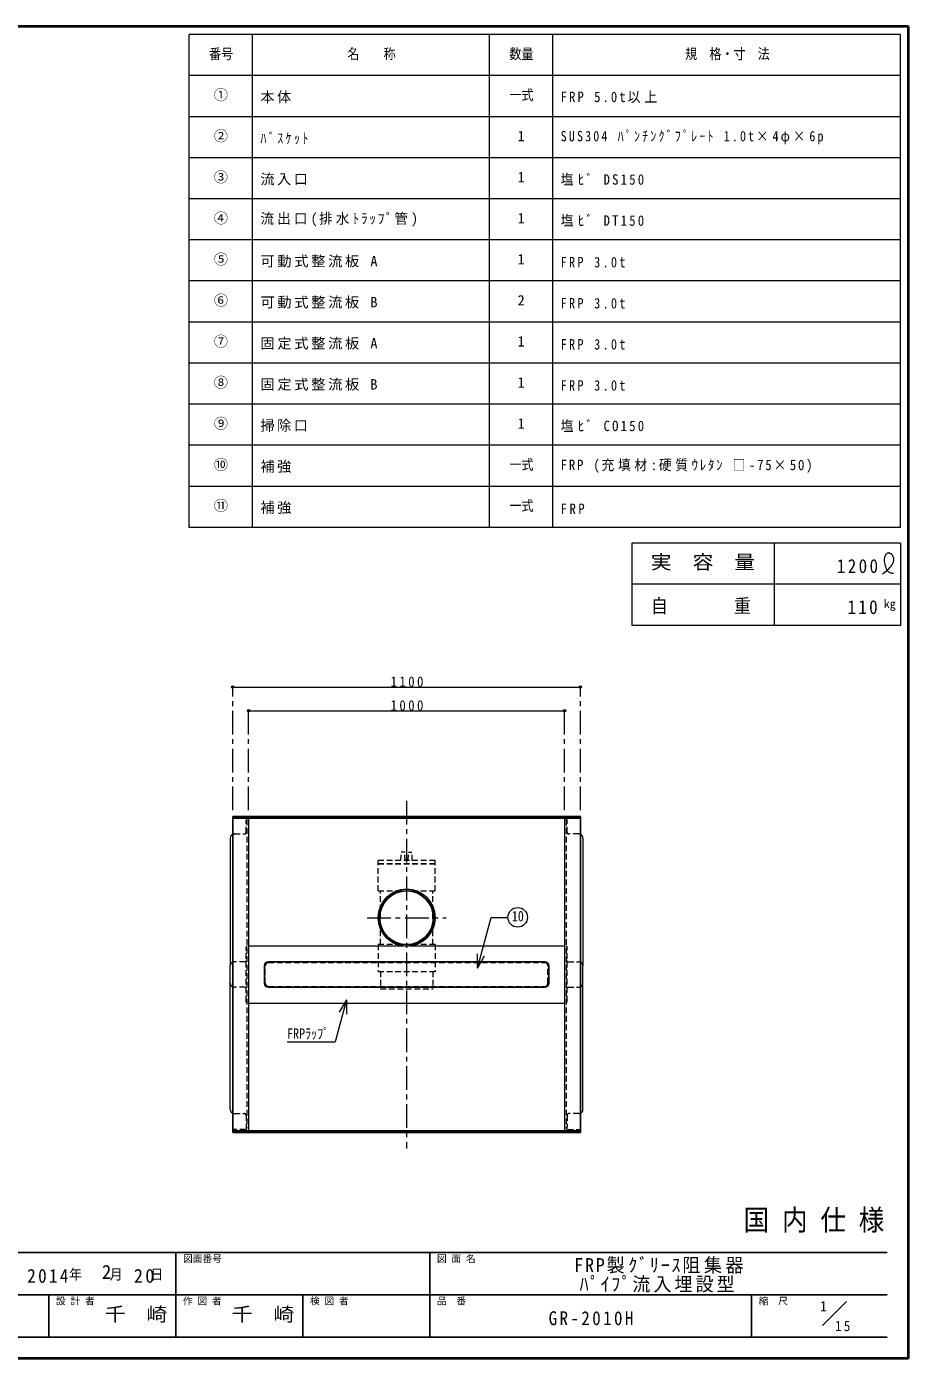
# Model space of a CAD drawing. Units: millimetres at full size, sheet at 1:15; details may follow other scales. Extents: x -3100 to 2975, y -2083 to 2132.
# Drawn here: x 185 to 2975, y -2083 to 2132 of the extents above; entities that cross this region are included whole.
import ezdxf
from ezdxf.enums import TextEntityAlignment as Align

# ---------------------------------------------------------------- set-up
doc = ezdxf.new("R2010")
doc.units = ezdxf.units.MM
doc.header["$LTSCALE"] = 15
doc.header["$PDMODE"] = 32
doc.header["$PDSIZE"] = 7.5
doc.linetypes.add('CHAIN1', pattern=[8, 5, -1, 1, -1])
doc.linetypes.add('DASHED1', pattern=[1.8, 1.2, -0.6])
doc.layers.add('0-0____1', color=7, linetype='Continuous', lineweight=18)
doc.layers.add('0-1____2', color=7, linetype='Continuous')
doc.layers.add('0-E_寸法', color=7, linetype='Continuous')
doc.styles.add('ＭＳ ゴシック', font='')
doc.styles.get('ＭＳ ゴシック').set_extended_font_data('MS Gothic')

msp = doc.modelspace()

# ---------------------------------------------------------------- linework, layer by layer
at = {"layer": '0-0____1', "color": 1, "lineweight": 40}
for p, q in [((2975.06, 2132.48), (-3099.94, 2132.48)), ((2975.06, -2082.52), (2975.06, 2132.48)), ((2975.06, -2082.52), (-3099.94, -2082.52))]:
    msp.add_line(p, q, dxfattribs=at)
at = {"layer": '0-0____1', "color": 3}
for p, q in [((2950.06, 2107.48), (700.06, 2107.48)), ((900.06, 547.48), (900.06, 2107.48)), ((1650.06, 547.48), (1650.06, 2107.48)), ((1850.06, 547.48), (1850.06, 2107.48)), ((2950.06, 547.48), (2950.06, 2107.48)), ((2950.06, 1977.48), (700.06, 1977.48)), ((2950.06, 1847.48), (700.06, 1847.48)), ((2950.06, 1717.48), (700.06, 1717.48)), ((2950.06, 1587.48), (700.06, 1587.48)), ((2950.06, 1457.48), (700.06, 1457.48)), ((2950.06, 1327.48), (700.06, 1327.48)), ((2950.06, 1197.48), (700.06, 1197.48)), ((2950.06, 1067.48), (700.06, 1067.48)), ((2950.06, 937.48), (700.06, 937.48)), ((2950.06, 807.48), (700.06, 807.48)), ((2950.06, 677.48), (700.06, 677.48)), ((2950.06, 497.48), (2100.06, 497.48)), ((2100.06, 497.48), (2100.06, 237.48)), ((2550.06, 497.48), (2550.06, 237.48)), ((2950.06, 497.48), (2950.06, 237.48)), ((2950.06, 367.48), (2100.06, 367.48)), ((2950.06, 237.48), (2100.06, 237.48))]:
    msp.add_line(p, q, dxfattribs=at)
at = {"layer": '0-0____1', "color": 4, "lineweight": 9}
for p, q in [((837.56, 42.14), (1937.56, 42.14)), ((887.56, -32.86), (1887.56, -32.86)), ((829.56, -435.86), (829.56, -840.11)), ((1945.56, -435.86), (1945.56, -840.11)), ((887.56, -777.11), (1375.97, -777.11)), ((1399.15, -777.11), (1887.56, -777.11)), ((829.56, -1294.86), (829.56, -895.11)), ((1945.56, -1294.86), (1945.56, -895.11)), ((887.56, -958.11), (1887.56, -958.11))]:
    msp.add_line(p, q, dxfattribs=at)
at = {"layer": '0-0____1', "color": 4, "linetype": 'CHAIN1', "lineweight": 9}
for p, q in [((837.56, -347.86), (837.56, 42.14)), ((1937.56, -347.86), (1937.56, 42.14)), ((887.56, -347.86), (887.56, -32.86)), ((1887.56, -347.86), (1887.56, -32.86)), ((1387.56, -317.86), (1387.56, -1417.86)), ((1262.56, -687.86), (1512.56, -687.86))]:
    msp.add_line(p, q, dxfattribs=at)
at = {"layer": '0-0____1', "color": 5, "lineweight": 25}
for p, q in [((837.56, -367.86), (1937.56, -367.86)), ((837.56, -367.86), (837.56, -1367.86)), ((837.56, -372.86), (1937.56, -372.86)), ((1937.56, -367.86), (1937.56, -1367.86)), ((937.56, -840.11), (937.56, -895.11)), ((950.56, -827.11), (1824.56, -827.11)), ((1837.56, -840.11), (1837.56, -895.11)), ((950.56, -908.11), (1824.56, -908.11)), ((1937.56, -1362.86), (837.56, -1362.86)), ((1937.56, -1367.86), (837.56, -1367.86))]:
    msp.add_line(p, q, dxfattribs=at)
at = {"layer": '0-0____1', "color": 4, "linetype": 'DASHED1', "lineweight": 9}
for p, q in [((882.14, -375.86), (879.56, -379.93)), ((882.56, -377.86), (882.56, -1352.86)), ((1892.56, -377.86), (1892.56, -1352.86)), ((1892.98, -375.86), (1895.56, -379.93)), ((879.56, -417.86), (879.56, -379.93)), ((1895.56, -417.86), (1895.56, -379.93)), ((842.56, -422.86), (874.56, -422.86)), ((1932.56, -422.86), (1900.56, -422.86)), ((882.56, -777.11), (879.56, -782.11)), ((879.56, -953.11), (879.56, -782.11)), ((1892.56, -777.11), (1895.56, -782.11)), ((876.56, -827.11), (842.56, -827.11)), ((1898.56, -827.11), (1932.56, -827.11)), ((876.56, -908.11), (842.56, -908.11)), ((1898.56, -908.11), (1932.56, -908.11)), ((882.56, -958.11), (879.56, -953.11)), ((842.56, -1307.86), (874.56, -1307.86)), ((879.56, -1312.86), (879.56, -1350.79)), ((1895.56, -1312.86), (1895.56, -1350.79)), ((1932.56, -1307.86), (1900.56, -1307.86)), ((877.56, -1357.86), (837.56, -1357.86)), ((882.14, -1354.87), (879.56, -1350.79)), ((1892.98, -1354.87), (1895.56, -1350.79)), ((1897.56, -1357.86), (1937.56, -1357.86))]:
    msp.add_line(p, q, dxfattribs=at)
at = {"layer": '0-0____1'}
for p, q in [((887.56, -367.86), (887.56, -1362.86)), ((1887.56, -367.86), (1887.56, -1362.86)), ((829.56, -895.11), (829.56, -840.11)), ((1611.82, -847.04), (1611.82, -802.04)), ((1611.82, -847.04), (1634.32, -808.06)), ((1945.56, -895.11), (1945.56, -840.11)), ((1197.11, -947.62), (1161.36, -1081.03)), ((1197.11, -947.62), (1174.61, -986.59)), ((1197.11, -947.62), (1197.11, -992.62)), ((1009.18, -1081.03), (1161.36, -1081.03)), ((2703.23, -1978.28), (2778.99, -1902.52))]:
    msp.add_line(p, q, dxfattribs=at)
at = {"layer": '0-0____1', "linetype": 'DASHED1'}
for p, q in [((1369.56, -506.86), (1370.56, -480.86)), ((1381.56, -480.86), (1370.56, -480.86)), ((1382.56, -506.86), (1381.56, -480.86)), ((1405.56, -506.86), (1404.56, -480.86)), ((1297.56, -516.86), (1297.56, -506.86)), ((1477.56, -506.86), (1297.56, -506.86)), ((1477.56, -516.86), (1297.56, -516.86)), ((1477.56, -517.86), (1297.56, -517.86)), ((1297.56, -602.86), (1297.56, -517.86)), ((1477.56, -516.86), (1477.56, -506.86)), ((1304.56, -772.86), (1304.56, -602.86)), ((1470.56, -772.86), (1470.56, -602.86)), ((1297.56, -772.86), (1297.56, -857.86)), ((1477.56, -772.86), (1297.56, -772.86)), ((1477.56, -772.86), (1477.56, -857.86)), ((940.56, -895.11), (940.56, -840.11)), ((950.56, -830.11), (1824.56, -830.11)), ((1834.56, -895.11), (1834.56, -840.11)), ((1297.56, -857.86), (1477.56, -857.86)), ((1470.56, -857.86), (1470.56, -912.86)), ((950.56, -905.11), (1824.56, -905.11))]:
    msp.add_line(p, q, dxfattribs=at)
at = {"layer": '0-0____1', "color": 6, "lineweight": 25}
for p, q in [((-3032.44, -1747.16), (2907.56, -1747.16)), ((657.56, -1747.16), (657.56, -2015.02)), ((1461.13, -2015.02), (1461.13, -1747.16)), ((2907.56, -1881.09), (-146.01, -1881.09)), ((255.77, -2015.02), (255.77, -1881.09)), ((1059.35, -2015.02), (1059.35, -1881.09)), ((2478.99, -2015.02), (2478.99, -1881.09)), ((2907.56, -2015.02), (-3032.44, -2015.02))]:
    msp.add_line(p, q, dxfattribs=at)
at = {"layer": '0-0____1', "color": 3}
msp.add_lwpolyline([(2950.06, 547.48), (700.06, 547.48), (700.06, 2107.48)], dxfattribs=at)
at = {"layer": '0-0____1', "color": 4, "lineweight": 9}
for points in [[(2893.55, 401.05), (2896.11, 402.85), (2900.51, 405.99), (2904.83, 409.25), (2909.03, 412.68), (2913.07, 416.35), (2916.91, 420.34), (2919.03, 422.82), (2920.78, 425.08), (2923.56, 429.19), (2925.91, 433.53), (2927.7, 438.05), (2928.79, 442.69), (2929.04, 447.4), (2928.75, 450.14), (2928.4, 451.84), (2927.47, 454.71), (2926.16, 457.45), (2924.49, 459.98), (2922.46, 462.22), (2920.09, 464.08), (2918.56, 464.96), (2917.85, 465.3), (2916.59, 465.8), (2915.29, 466.18), (2913.98, 466.43), (2912.68, 466.53), (2911.41, 466.47), (2910.69, 466.35), (2909.25, 465.92), (2906.96, 464.62), (2904.95, 462.75), (2903.21, 460.43), (2901.75, 457.81), (2900.58, 455.02), (2900.04, 453.39), (2899.43, 451.06), (2898.81, 447.13), (2898.68, 443.25), (2898.96, 439.4)], [(2898.96, 439.4), (2899.55, 435.53), (2900.4, 431.61), (2900.96, 429.3), (2901.62, 426.81), (2902.89, 422.5), (2904.41, 418.31), (2906.25, 414.39), (2908.48, 410.9), (2911.19, 407.98), (2913.01, 406.61), (2914.18, 405.91), (2916.36, 404.92), (2918.7, 404.15), (2921.16, 403.54), (2923.71, 403.06), (2926.31, 402.66), (2927.83, 402.44)]]:
    msp.add_lwpolyline(points, dxfattribs=at)
at = {"layer": '0-0____1', "linetype": 'DASHED1'}
for points in [[(1392.56, -506.86), (1393.56, -480.86), (1404.56, -480.86)], [(1297.56, -602.86), (1477.56, -602.86), (1477.56, -517.86)], [(1304.56, -857.86), (1304.56, -912.86), (1470.56, -912.86)]]:
    msp.add_lwpolyline(points, dxfattribs=at)
at = {"layer": '0-0____1'}
msp.add_lwpolyline([(1611.82, -847.04), (1654.8, -686.64), (1708.1, -686.64)], dxfattribs=at)
at = {"layer": '0-0____1', "color": 4, "linetype": 'DASHED1', "lineweight": 9}
msp.add_lwpolyline([(1892.56, -958.11), (1895.56, -953.11), (1895.56, -782.11)], dxfattribs=at)
at = {"layer": '0-0____1', "color": 5, "lineweight": 25}
for radius in [90, 85]:
    msp.add_circle((1387.56, -687.86), radius, dxfattribs=at)
at = {"layer": '0-0____1'}
msp.add_circle((1739.1, -686.64), 31, dxfattribs=at)
at = {"layer": '0-0____1', "color": 4, "linetype": 'DASHED1', "lineweight": 9}
for centre, radius, start, end in [((877.56, -377.86), 5, 0, 90), ((1897.56, -377.86), 5, 90, 180), ((874.56, -417.86), 5, 270, 0), ((1900.56, -417.86), 5, 180, 270), ((842.56, -435.86), 13, 90, 112.61986), ((1932.56, -435.86), 13, 67.38014, 90), ((842.56, -840.11), 13, 90, 112.61986), ((876.56, -824.11), 3, 270, 0), ((1898.56, -824.11), 3, 180, 270), ((1932.56, -840.11), 13, 67.38014, 90), ((842.56, -895.11), 13, 247.38014, 270), ((876.56, -911.11), 3, 0, 90), ((1898.56, -911.11), 3, 90, 180), ((1932.56, -895.11), 13, 270, 292.61986), ((842.56, -1294.86), 13, 247.38014, 270), ((874.56, -1312.86), 5, 0, 90), ((1900.56, -1312.86), 5, 90, 180), ((1932.56, -1294.86), 13, 270, 292.61986), ((877.56, -1352.86), 5, 270, 0), ((1897.56, -1352.86), 5, 180, 270)]:
    msp.add_arc(centre, radius, start, end, dxfattribs=at)
at = {"layer": '0-0____1', "color": 4, "lineweight": 9}
for centre, start, end in [((842.56, -435.86), 112.61986, 180), ((1932.56, -435.86), 0, 67.38014), ((842.56, -1294.86), 180, 247.38014), ((1932.56, -1294.86), 292.61986, 0)]:
    msp.add_arc(centre, 13, start, end, dxfattribs=at)
at = {"layer": '0-0____1'}
for centre, start, end in [((842.56, -840.11), 112.61986, 180), ((1932.56, -840.11), 0, 67.38014), ((842.56, -895.11), 180, 247.38014), ((1932.56, -895.11), 292.61986, 0)]:
    msp.add_arc(centre, 13, start, end, dxfattribs=at)
at = {"layer": '0-0____1', "color": 5, "lineweight": 25}
for centre, start, end in [((950.56, -840.11), 90, 180), ((1824.56, -840.11), 0, 90), ((950.56, -895.11), 180, 270), ((1824.56, -895.11), 270, 0)]:
    msp.add_arc(centre, 13, start, end, dxfattribs=at)
at = {"layer": '0-0____1', "linetype": 'DASHED1'}
for centre, start, end in [((950.56, -840.11), 90, 180), ((1824.56, -840.11), 0, 90), ((950.56, -895.11), 180, 270), ((1824.56, -895.11), 270, 0)]:
    msp.add_arc(centre, 10, start, end, dxfattribs=at)
at = {"layer": '0-0____1', "color": 4}
for p in [(837.56, 42.14), (1937.56, 42.14), (887.56, -32.86), (1887.56, -32.86)]:
    msp.add_point(p, dxfattribs=at)

# ---------------------------------------------------------------- texts
at = {"layer": '0-0____1', "style": 'ＭＳ ゴシック'}
for s, height, width, p in [('番号', 32.99, 0.85, (762.56, 2019.98)), ('名\u3000\u3000称', 32.99, 0.85, (1200.06, 2019.98)), ('数量', 32.99, 0.85, (1712.56, 2019.98)), ('規\u3000格・寸\u3000法', 32.99, 0.85, (2268.81, 2019.98)), ('一式', 32.99, 0.85, (1712.56, 1889.98)), ('一式', 32.99, 0.85, (1712.56, 719.98)), ('一式', 32.99, 0.85, (1712.56, 589.98)), ('10', 32.99, 0.85, (1720.35, -709.14)), ('国 内 仕 様', 65.98, 0.9, (2453.81, -1697.16)), ('千\u3000崎', 43.99, 1.1, (432.56, -1978.05)), ('千\u3000崎', 43.99, 1.1, (834.35, -1978.05))]:
    msp.add_text(s, height=height, dxfattribs=dict(at, width=width)).set_placement(p, align=Align.BOTTOM_LEFT)
for s, height, p in [('①', 32.99, (777.56, 1889.98)), ('②', 32.99, (777.56, 1759.98)), ('1', 32.99, (1738.81, 1759.98)), ('③', 32.99, (777.56, 1629.98)), ('1', 32.99, (1738.81, 1629.98)), ('④', 32.99, (777.56, 1499.98)), ('1', 32.99, (1738.81, 1499.98)), ('⑤', 32.99, (777.56, 1369.98)), ('1', 32.99, (1738.81, 1369.98)), ('⑥', 32.99, (777.56, 1239.98)), ('2', 32.99, (1738.81, 1239.98)), ('⑦', 32.99, (777.56, 1109.98)), ('1', 32.99, (1738.81, 1109.98)), ('⑧', 32.99, (777.56, 979.98)), ('1', 32.99, (1738.81, 979.98)), ('⑨', 32.99, (777.56, 849.98)), ('1', 32.99, (1738.81, 849.98)), ('⑩', 32.99, (777.56, 719.98)), ('⑪', 32.99, (777.56, 589.98)), ('図面番号', 21.99, (680.06, -1784.66)), ('図 面 名', 21.99, (1483.63, -1784.66)), ('2', 43.99, (423.56, -1844.12)), ('設 計 者', 21.99, (278.27, -1918.59)), ('作 図 者', 21.99, (680.06, -1918.59)), ('検 図 者', 21.99, (1081.85, -1918.59)), ('品\u3000番', 21.99, (1483.63, -1918.59)), ('縮\u3000尺', 21.99, (2501.49, -1918.59)), ('1', 32.99, (2695.61, -1943.8))]:
    msp.add_text(s, height=height, dxfattribs=at).set_placement(p, align=Align.BOTTOM_LEFT)
at = {"layer": '0-0____1', "attachment_point": 7, "style": 'ＭＳ ゴシック'}
for s, insert, char_height in [('\\T1.17;本体', (925.06, 1889.98), 32.99), ('\\T1.31;\\W0.9;FRP\\~5.0t以上', (1875.06, 1889.98), 32.99), ('\\T1.39;\\W0.85;ﾊﾞｽｹｯﾄ', (925.06, 1759.98), 32.99), ('\\T1.35;\\W0.85;SUS304\\~ﾊﾟﾝﾁﾝｸﾞﾌﾟﾚｰﾄ\\~1.0t×4φ×6p', (1875.06, 1759.98), 32.99), ('\\T1.17;流入口', (925.06, 1629.98), 32.99), ('\\T1.34;\\W0.9;塩ﾋﾞ\\~DS150', (1875.06, 1629.98), 32.99), ('\\T1.24;\\W0.95;流出口(排水ﾄﾗｯﾌﾟ管)', (925.06, 1499.98), 32.99), ('\\T1.34;\\W0.9;塩ﾋﾞ\\~DT150', (1875.06, 1499.98), 32.99), ('\\T1.19;可動式整流板\\~A', (925.06, 1369.98), 32.99), ('\\T1.39;\\W0.85;FRP\\~3.0t', (1875.06, 1369.98), 32.99), ('\\T1.19;可動式整流板\\~B', (925.06, 1239.98), 32.99), ('\\T1.39;\\W0.85;FRP\\~3.0t', (1875.06, 1239.98), 32.99), ('\\T1.19;固定式整流板\\~A', (925.06, 1109.98), 32.99), ('\\T1.39;\\W0.85;FRP\\~3.0t', (1875.06, 1109.98), 32.99), ('\\T1.19;固定式整流板\\~B', (925.06, 979.98), 32.99), ('\\T1.39;\\W0.85;FRP\\~3.0t', (1875.06, 979.98), 32.99), ('\\T1.17;掃除口', (925.06, 849.98), 32.99), ('\\T1.34;\\W0.9;塩ﾋﾞ\\~CO150', (1875.06, 849.98), 32.99), ('\\T1.17;補強', (925.06, 719.98), 32.99), ('\\T1.28;\\W0.9;FRP\\~(充填材:硬質ｳﾚﾀﾝ\\~□-75×50)', (1875.06, 719.98), 32.99), ('\\T1.17;補強', (925.06, 589.98), 32.99), ('\\T1.38;\\W0.9;FRP\\~', (1875.06, 589.98), 32.99), ('\\T1.38;\\W0.9;1100', (1336.93, 42.14), 32.99), ('\\T1.38;\\W0.9;1000', (1336.93, -32.86), 32.99), ('\\T1.28;\\W0.9;2014', (187.31, -1844.12), 43.99), ('\\T1.27;\\W0.9;年\\~\\~\\~月\\~\\~\\~日', (320.06, -1836.62), 32.99), ('\\T1.27;\\W0.95;20', (524.81, -1844.12), 43.99), ('\\T1.36;\\W0.9;15', (2743.56, -1996.87), 32.99)]:
    msp.add_mtext(s, dxfattribs=dict(at, insert=insert, char_height=char_height))
at = {"layer": '0-1____2', "style": 'ＭＳ ゴシック', "width": 1.1}
msp.add_text('実\u3000容\u3000量', height=43.99, dxfattribs=at).set_placement((2160.06, 402.48), align=Align.BOTTOM_LEFT)
at = {"layer": '0-1____2', "color": 4, "style": 'ＭＳ ゴシック'}
msp.add_text('kg', height=27.49, dxfattribs=at).set_placement((2897.56, 283.73), align=Align.BOTTOM_LEFT)
at = {"layer": '0-1____2', "char_height": 43.99, "attachment_point": 7, "style": 'ＭＳ ゴシック'}
for s, insert in [('\\T1.28;\\W0.9;1200', (2748.81, 402.48)), ('\\T1.22;\\W0.9;自\\~\\~\\~\\~\\~\\~重', (2160.06, 272.48)), ('\\T1.27;\\W0.9;110', (2782.56, 272.48)), ('\\T1.2;\\W0.95;FRP製ｸﾞﾘｰｽ阻集器', (1918.1, -1814.12)), ('\\T1.17;\\W0.95;ﾊﾟｲﾌﾟ流入埋設型', (1934.97, -1874.12)), ('\\T1.28;\\W0.9;GR-2010H', (1836.93, -1978.05))]:
    msp.add_mtext(s, dxfattribs=dict(at, insert=insert))
at = {"layer": '0-E_寸法', "style": 'ＭＳ ゴシック', "width": 0.85}
msp.add_text('FRPﾗｯﾌﾟ', height=32.99, dxfattribs=at).set_placement((1009.18, -1081.03), align=Align.BOTTOM_LEFT)

doc.saveas('drawing.dxf')
